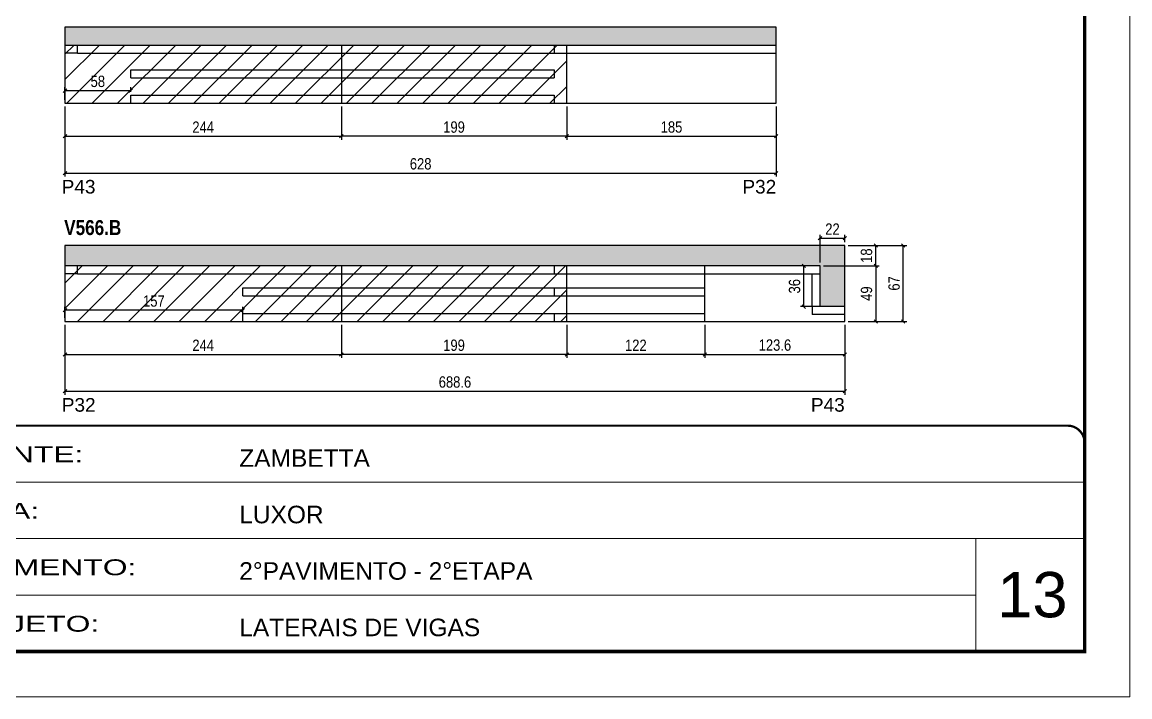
# Model space of a CAD drawing. Extents: x 3309 to 9563, y -2522 to 14608.
# Drawn here: x 3816 to 4794, y 10112 to 10707 of the extents above; entities that cross this region are included whole.
import ezdxf

# ---------------------------------------------------------------- set-up
doc = ezdxf.new("R2010")
doc.units = 0
doc.linetypes.add('CONTINUO', pattern=[0])
doc.linetypes.add('DASHED', pattern=[0.75, 0.5, -0.25])
for name, color, linetype in [('5', 5, 'Continuous'), ('COTA', 241, 'Continuous'), ('NOMENCLATURA', 7, 'Continuous'), ('Painéis', 200, 'Continuous'), ('SARR_2.2x7', 40, 'Continuous')]:
    doc.layers.add(name, color=color, linetype=linetype)
for name, color, linetype, lineweight in [('CARIMBO', 255, 'Continuous', 9), ('Folhas', 255, 'Continuous', 9), ('Hachura', 251, 'Continuous', 9), ('SARRAFO DE PRESSAO', 251, 'DASHED', 9)]:
    doc.layers.add(name, color=color, linetype=linetype, lineweight=lineweight)
doc.styles.add('ARIAL', font='arial.ttf')
doc.styles.add('COTA TECNICA', font='techl___.ttf', dxfattribs={"height": 10})
doc.styles.get("Standard").update_dxf_attribs({"font": 'arial.ttf'})
doc.styles.add('TECNICA', font='techb___.ttf', dxfattribs={"height": 10})
doc.styles.add('Tecnologia', font='')
doc.styles.get('Tecnologia').set_extended_font_data('Forgotten Futurist')
doc.dimstyles.new('PAINEL', dxfattribs={"dimtxt": 10, "dimasz": 3, "dimexe": 3, "dimexo": 3, "dimgap": 3, "dimtad": 1, "dimdec": 1, "dimzin": 12, "dimdsep": 46, "dimtxsty": 'COTA TECNICA', "dimblk1": 'OBLIQUE', "dimblk2": 'OBLIQUE', "dimsah": 1, "dimcen": 0.9, "dimclrd": 4, "dimclre": 4, "dimclrt": 240, "dimadec": 1, "dimazin": 3, "dimtfac": 1, "dimtdec": 1, "dimtmove": 0, "dimatfit": 3, "dimfxl": 1, "dimtolj": 1, "dimtzin": 12, "dimarcsym": 0})

# ---------------------------------------------------------------- blocks, each defined once
blk = doc.blocks.new('9999999999')
at = {"color": 30, "linetype": 'CONTINUO'}
for p, q in [((98564.56, 34379.64), (99583.98, 34379.64)), ((98564.56, 34329.83), (99487.98, 34329.83)), ((99583.98, 34329.83), (99487.98, 34329.83)), ((99487.98, 34329.83), (99487.98, 34230.21)), ((98564.56, 34280.02), (99487.98, 34280.02))]:
    blk.add_line(p, q, dxfattribs=at)
at = {"color": 30, "linetype": 'CONTINUO', "const_width": 2}
blk.add_lwpolyline([(99583.98, 34230.21), (99583.98, 34414.45, 0.414214), (99568.98, 34429.45), (98228.98, 34429.45, 0.414214), (98213.98, 34414.45), (98213.98, 34245.21, 0.414214), (98228.98, 34230.21), (99583.98, 34230.21)], format="xyb", dxfattribs=at)
at = {"layer": 'Folhas'}
blk.add_lwpolyline([(98138.98, 34190.21), (99623.98, 34190.21), (99623.98, 35240.21), (98138.98, 35240.21)], close=True, dxfattribs=at)
at = {"layer": 'Folhas', "color": 30, "const_width": 3}
blk.add_lwpolyline([(98213.98, 34230.21), (99583.98, 34230.21), (99583.98, 35200.21), (98213.98, 35200.21)], close=True, dxfattribs=at)
at = {"color": 7, "linetype": 'Continuous', "ltscale": 5, "style": 'ARIAL'}
for s, height, p in [('ZAMBETTA', 15.483, (98837.68, 34393.13)), ('LUXOR', 15.483, (98837.68, 34343.32)), ('2°PAVIMENTO - 2°ETAPA', 15.4829, (98837.68, 34293.51)), ('LATERAIS DE VIGAS', 15.4829, (98837.68, 34243.7))]:
    blk.add_text(s, height=height, dxfattribs=at).set_placement(p)
at = {"layer": 'Folhas', "color": 7, "style": 'Tecnologia', "width": 1.5}
for s, p in [('CLIENTE:', (98573.65, 34397.17)), ('OBRA:', (98573.65, 34347.31)), ('PAVIMENTO:', (98573.65, 34297.5)), ('PROJETO:', (98573.65, 34247.69))]:
    blk.add_text(s, height=14, dxfattribs=at).set_placement(p)
blk = doc.blocks.new('_Oblique')
at = {"color": 0, "linetype": 'ByBlock', "lineweight": -2}
blk.add_line((-0.5, -0.5), (0.5, 0.5), dxfattribs=at)
blk = doc.blocks.new('*D1028')
at = {"layer": 'COTA', "color": 4, "lineweight": -2, "transparency": 16777216}
for p, q in [((3854.22, 10632.88), (3854.22, 10571.21)), ((4482.22, 10632.88), (4482.22, 10571.21)), ((3854.22, 10574.21), (4482.22, 10574.21))]:
    blk.add_line(p, q, dxfattribs=at)
at = {"layer": 'Defpoints', "color": 0, "transparency": 16777216}
for p in [(3854.22, 10635.88), (4482.22, 10635.88), (4482.22, 10574.21)]:
    blk.add_point(p, dxfattribs=at)
at = {"layer": 'COTA', "color": 4, "lineweight": -2, "transparency": 16777216, "xscale": 3, "yscale": 3, "zscale": 3, "rotation": 180}
blk.add_blockref('_Oblique', (3854.22, 10574.21), dxfattribs=at)
at = {"layer": 'COTA', "color": 4, "lineweight": -2, "transparency": 16777216, "xscale": 3, "yscale": 3, "zscale": 3}
blk.add_blockref('_Oblique', (4482.22, 10574.21), dxfattribs=at)
at = {"layer": 'COTA', "color": 240, "transparency": 16777216, "insert": (4168.22, 10582.33), "char_height": 10, "attachment_point": 5, "style": 'COTA TECNICA'}
blk.add_mtext('\\A1;628', dxfattribs=at)
blk = doc.blocks.new('*D1029')
at = {"layer": 'COTA', "color": 4, "lineweight": -2, "transparency": 16777216}
for p, q in [((3854.22, 10632.88), (3854.22, 10603.7)), ((4098.22, 10632.88), (4098.22, 10603.7)), ((3854.22, 10606.7), (4098.22, 10606.7))]:
    blk.add_line(p, q, dxfattribs=at)
at = {"layer": 'Defpoints', "color": 0, "transparency": 16777216}
for p in [(3854.22, 10635.88), (4098.22, 10635.88), (4098.22, 10606.7)]:
    blk.add_point(p, dxfattribs=at)
at = {"layer": 'COTA', "color": 4, "lineweight": -2, "transparency": 16777216, "xscale": 3, "yscale": 3, "zscale": 3, "rotation": 180}
blk.add_blockref('_Oblique', (3854.22, 10606.7), dxfattribs=at)
at = {"layer": 'COTA', "color": 4, "lineweight": -2, "transparency": 16777216, "xscale": 3, "yscale": 3, "zscale": 3}
blk.add_blockref('_Oblique', (4098.22, 10606.7), dxfattribs=at)
at = {"layer": 'COTA', "color": 240, "transparency": 16777216, "insert": (3976.22, 10614.77), "char_height": 10, "attachment_point": 5, "style": 'COTA TECNICA'}
blk.add_mtext('\\A1;244', dxfattribs=at)
blk = doc.blocks.new('*D1027')
at = {"layer": 'COTA', "color": 4, "lineweight": -2, "transparency": 16777216}
for p, q in [((4297.22, 10632.88), (4297.22, 10603.7)), ((4482.22, 10632.88), (4482.22, 10603.7)), ((4297.22, 10606.7), (4482.22, 10606.7))]:
    blk.add_line(p, q, dxfattribs=at)
at = {"layer": 'Defpoints', "color": 0, "transparency": 16777216}
for p in [(4297.22, 10635.88), (4482.22, 10635.88), (4482.22, 10606.7)]:
    blk.add_point(p, dxfattribs=at)
at = {"layer": 'COTA', "color": 4, "lineweight": -2, "transparency": 16777216, "xscale": 3, "yscale": 3, "zscale": 3, "rotation": 180}
blk.add_blockref('_Oblique', (4297.22, 10606.7), dxfattribs=at)
at = {"layer": 'COTA', "color": 4, "lineweight": -2, "transparency": 16777216, "xscale": 3, "yscale": 3, "zscale": 3}
blk.add_blockref('_Oblique', (4482.22, 10606.7), dxfattribs=at)
at = {"layer": 'COTA', "color": 240, "transparency": 16777216, "insert": (4389.72, 10614.83), "char_height": 10, "attachment_point": 5, "style": 'COTA TECNICA'}
blk.add_mtext('\\A1;185', dxfattribs=at)
blk = doc.blocks.new('*D1033')
at = {"layer": 'COTA', "color": 4, "lineweight": -2, "transparency": 16777216}
for p, q in [((3854.22, 10638.88), (3854.22, 10649.96)), ((3854.22, 10646.96), (3912.22, 10646.96)), ((3912.22, 10645.88), (3912.22, 10649.96))]:
    blk.add_line(p, q, dxfattribs=at)
at = {"layer": 'Defpoints', "color": 0, "transparency": 16777216}
for p in [(3912.22, 10646.96), (3912.22, 10642.88), (3854.22, 10635.88)]:
    blk.add_point(p, dxfattribs=at)
at = {"layer": 'COTA', "color": 4, "lineweight": -2, "transparency": 16777216, "xscale": 3, "yscale": 3, "zscale": 3, "rotation": 180}
blk.add_blockref('_Oblique', (3854.22, 10646.96), dxfattribs=at)
at = {"layer": 'COTA', "color": 4, "lineweight": -2, "transparency": 16777216, "xscale": 3, "yscale": 3, "zscale": 3}
blk.add_blockref('_Oblique', (3912.22, 10646.96), dxfattribs=at)
at = {"layer": 'COTA', "color": 240, "transparency": 16777216, "insert": (3883.22, 10655.09), "char_height": 10, "attachment_point": 5, "style": 'COTA TECNICA'}
blk.add_mtext('\\A1;58', dxfattribs=at)
blk = doc.blocks.new('*D1034')
at = {"layer": 'COTA', "color": 4, "lineweight": -2, "transparency": 16777216}
for p, q in [((4098.22, 10632.88), (4098.22, 10603.7)), ((4297.22, 10632.88), (4297.22, 10603.7)), ((4297.22, 10606.7), (4098.22, 10606.7))]:
    blk.add_line(p, q, dxfattribs=at)
at = {"layer": 'Defpoints', "color": 0, "transparency": 16777216}
for p in [(4098.22, 10635.88), (4297.22, 10635.88), (4098.22, 10606.7)]:
    blk.add_point(p, dxfattribs=at)
at = {"layer": 'COTA', "color": 4, "lineweight": -2, "transparency": 16777216, "xscale": 3, "yscale": 3, "zscale": 3, "rotation": 180}
blk.add_blockref('_Oblique', (4098.22, 10606.7), dxfattribs=at)
at = {"layer": 'COTA', "color": 4, "lineweight": -2, "transparency": 16777216, "xscale": 3, "yscale": 3, "zscale": 3}
blk.add_blockref('_Oblique', (4297.22, 10606.7), dxfattribs=at)
at = {"layer": 'COTA', "color": 240, "transparency": 16777216, "insert": (4197.72, 10614.79), "char_height": 10, "attachment_point": 5, "style": 'COTA TECNICA'}
blk.add_mtext('\\A1;199', dxfattribs=at)
blk = doc.blocks.new('*D1036')
at = {"layer": 'COTA', "color": 4, "lineweight": -2, "transparency": 16777216}
for p, q in [((3854.22, 10440.38), (3854.22, 10378.72)), ((4542.82, 10440.38), (4542.82, 10378.72)), ((3854.22, 10381.72), (4542.82, 10381.72))]:
    blk.add_line(p, q, dxfattribs=at)
at = {"layer": 'Defpoints', "color": 0, "transparency": 16777216}
for p in [(3854.22, 10443.38), (4542.82, 10443.38), (4542.82, 10381.72)]:
    blk.add_point(p, dxfattribs=at)
at = {"layer": 'COTA', "color": 4, "lineweight": -2, "transparency": 16777216, "xscale": 3, "yscale": 3, "zscale": 3, "rotation": 180}
blk.add_blockref('_Oblique', (3854.22, 10381.72), dxfattribs=at)
at = {"layer": 'COTA', "color": 4, "lineweight": -2, "transparency": 16777216, "xscale": 3, "yscale": 3, "zscale": 3}
blk.add_blockref('_Oblique', (4542.82, 10381.72), dxfattribs=at)
at = {"layer": 'COTA', "color": 240, "transparency": 16777216, "insert": (4198.52, 10389.84), "char_height": 10, "attachment_point": 5, "style": 'COTA TECNICA'}
blk.add_mtext('\\A1;688.6', dxfattribs=at)
blk = doc.blocks.new('*D1037')
at = {"layer": 'COTA', "color": 4, "lineweight": -2, "transparency": 16777216}
for p, q in [((3854.22, 10440.38), (3854.22, 10411.21)), ((4098.22, 10440.38), (4098.22, 10411.21)), ((3854.22, 10414.21), (4098.22, 10414.21))]:
    blk.add_line(p, q, dxfattribs=at)
at = {"layer": 'Defpoints', "color": 0, "transparency": 16777216}
for p in [(3854.22, 10443.38), (4098.22, 10443.38), (4098.22, 10414.21)]:
    blk.add_point(p, dxfattribs=at)
at = {"layer": 'COTA', "color": 4, "lineweight": -2, "transparency": 16777216, "xscale": 3, "yscale": 3, "zscale": 3, "rotation": 180}
blk.add_blockref('_Oblique', (3854.22, 10414.21), dxfattribs=at)
at = {"layer": 'COTA', "color": 4, "lineweight": -2, "transparency": 16777216, "xscale": 3, "yscale": 3, "zscale": 3}
blk.add_blockref('_Oblique', (4098.22, 10414.21), dxfattribs=at)
at = {"layer": 'COTA', "color": 240, "transparency": 16777216, "insert": (3976.22, 10422.28), "char_height": 10, "attachment_point": 5, "style": 'COTA TECNICA'}
blk.add_mtext('\\A1;244', dxfattribs=at)
blk = doc.blocks.new('*D1035')
at = {"layer": 'COTA', "color": 4, "lineweight": -2, "transparency": 16777216}
for p, q in [((4419.22, 10440.38), (4419.22, 10411.21)), ((4542.82, 10440.38), (4542.82, 10411.21)), ((4419.22, 10414.21), (4542.82, 10414.21))]:
    blk.add_line(p, q, dxfattribs=at)
at = {"layer": 'Defpoints', "color": 0, "transparency": 16777216}
for p in [(4419.22, 10443.38), (4542.82, 10443.38), (4542.82, 10414.21)]:
    blk.add_point(p, dxfattribs=at)
at = {"layer": 'COTA', "color": 4, "lineweight": -2, "transparency": 16777216, "xscale": 3, "yscale": 3, "zscale": 3, "rotation": 180}
blk.add_blockref('_Oblique', (4419.22, 10414.21), dxfattribs=at)
at = {"layer": 'COTA', "color": 4, "lineweight": -2, "transparency": 16777216, "xscale": 3, "yscale": 3, "zscale": 3}
blk.add_blockref('_Oblique', (4542.82, 10414.21), dxfattribs=at)
at = {"layer": 'COTA', "color": 240, "transparency": 16777216, "insert": (4481.02, 10422.43), "char_height": 10, "attachment_point": 5, "style": 'COTA TECNICA'}
blk.add_mtext('\\A1;123.6', dxfattribs=at)
blk = doc.blocks.new('*D1038')
at = {"layer": 'COTA', "color": 4, "lineweight": -2, "transparency": 16777216}
for p, q in [((4523.82, 10492.38), (4572.99, 10492.38)), ((4569.99, 10492.38), (4569.99, 10443.38)), ((4545.82, 10443.38), (4572.99, 10443.38))]:
    blk.add_line(p, q, dxfattribs=at)
at = {"layer": 'Defpoints', "color": 0, "transparency": 16777216}
for p in [(4520.82, 10492.38), (4542.82, 10443.38), (4569.99, 10443.38)]:
    blk.add_point(p, dxfattribs=at)
at = {"layer": 'COTA', "color": 4, "lineweight": -2, "transparency": 16777216, "xscale": 3, "yscale": 3, "zscale": 3}
for p, rotation in [((4569.99, 10492.38), 90), ((4569.99, 10443.38), 270)]:
    blk.add_blockref('_Oblique', p, dxfattribs=dict(at, rotation=rotation))
at = {"layer": 'COTA', "color": 240, "transparency": 16777216, "insert": (4561.89, 10467.88), "char_height": 10, "attachment_point": 5, "rotation": 90, "style": 'COTA TECNICA'}
blk.add_mtext('\\A1;49', dxfattribs=at)
blk = doc.blocks.new('*D1039')
at = {"layer": 'COTA', "color": 4, "lineweight": -2, "transparency": 16777216}
for p, q in [((4545.82, 10510.38), (4572.99, 10510.38)), ((4569.99, 10492.38), (4569.99, 10510.38)), ((4523.82, 10492.38), (4572.99, 10492.38))]:
    blk.add_line(p, q, dxfattribs=at)
at = {"layer": 'Defpoints', "color": 0, "transparency": 16777216}
for p in [(4542.82, 10510.38), (4569.99, 10510.38), (4520.82, 10492.38)]:
    blk.add_point(p, dxfattribs=at)
at = {"layer": 'COTA', "color": 4, "lineweight": -2, "transparency": 16777216, "xscale": 3, "yscale": 3, "zscale": 3}
for p, rotation in [((4569.99, 10510.38), 90), ((4569.99, 10492.38), 270)]:
    blk.add_blockref('_Oblique', p, dxfattribs=dict(at, rotation=rotation))
at = {"layer": 'COTA', "color": 240, "transparency": 16777216, "insert": (4561.9, 10501.38), "char_height": 10, "attachment_point": 5, "rotation": 90, "style": 'COTA TECNICA'}
blk.add_mtext('\\A1;18', dxfattribs=at)
blk = doc.blocks.new('*D1040')
at = {"layer": 'COTA', "color": 4, "lineweight": -2, "transparency": 16777216}
for p, q in [((4545.82, 10510.38), (4597.34, 10510.38)), ((4594.34, 10443.38), (4594.34, 10510.38)), ((4545.82, 10443.38), (4597.34, 10443.38))]:
    blk.add_line(p, q, dxfattribs=at)
at = {"layer": 'Defpoints', "color": 0, "transparency": 16777216}
for p in [(4542.82, 10510.38), (4594.34, 10510.38), (4542.82, 10443.38)]:
    blk.add_point(p, dxfattribs=at)
at = {"layer": 'COTA', "color": 4, "lineweight": -2, "transparency": 16777216, "xscale": 3, "yscale": 3, "zscale": 3}
for p, rotation in [((4594.34, 10510.38), 90), ((4594.34, 10443.38), 270)]:
    blk.add_blockref('_Oblique', p, dxfattribs=dict(at, rotation=rotation))
at = {"layer": 'COTA', "color": 240, "transparency": 16777216, "insert": (4586.24, 10476.88), "char_height": 10, "attachment_point": 5, "rotation": 90, "style": 'COTA TECNICA'}
blk.add_mtext('\\A1;67', dxfattribs=at)
blk = doc.blocks.new('*D1041')
at = {"layer": 'COTA', "color": 4, "lineweight": -2, "transparency": 16777216}
for p, q in [((4098.22, 10440.38), (4098.22, 10411.21)), ((4297.22, 10440.38), (4297.22, 10411.21)), ((4297.22, 10414.21), (4098.22, 10414.21))]:
    blk.add_line(p, q, dxfattribs=at)
at = {"layer": 'Defpoints', "color": 0, "transparency": 16777216}
for p in [(4098.22, 10443.38), (4297.22, 10443.38), (4098.22, 10414.21)]:
    blk.add_point(p, dxfattribs=at)
at = {"layer": 'COTA', "color": 4, "lineweight": -2, "transparency": 16777216, "xscale": 3, "yscale": 3, "zscale": 3, "rotation": 180}
blk.add_blockref('_Oblique', (4098.22, 10414.21), dxfattribs=at)
at = {"layer": 'COTA', "color": 4, "lineweight": -2, "transparency": 16777216, "xscale": 3, "yscale": 3, "zscale": 3}
blk.add_blockref('_Oblique', (4297.22, 10414.21), dxfattribs=at)
at = {"layer": 'COTA', "color": 240, "transparency": 16777216, "insert": (4197.72, 10422.29), "char_height": 10, "attachment_point": 5, "style": 'COTA TECNICA'}
blk.add_mtext('\\A1;199', dxfattribs=at)
blk = doc.blocks.new('*D1043')
at = {"layer": 'COTA', "color": 4, "lineweight": -2, "transparency": 16777216}
for p, q in [((4297.22, 10440.38), (4297.22, 10411.21)), ((4419.22, 10440.38), (4419.22, 10411.21)), ((4419.22, 10414.21), (4297.22, 10414.21))]:
    blk.add_line(p, q, dxfattribs=at)
at = {"layer": 'Defpoints', "color": 0, "transparency": 16777216}
for p in [(4297.22, 10443.38), (4419.22, 10443.38), (4297.22, 10414.21)]:
    blk.add_point(p, dxfattribs=at)
at = {"layer": 'COTA', "color": 4, "lineweight": -2, "transparency": 16777216, "xscale": 3, "yscale": 3, "zscale": 3, "rotation": 180}
blk.add_blockref('_Oblique', (4297.22, 10414.21), dxfattribs=at)
at = {"layer": 'COTA', "color": 4, "lineweight": -2, "transparency": 16777216, "xscale": 3, "yscale": 3, "zscale": 3}
blk.add_blockref('_Oblique', (4419.22, 10414.21), dxfattribs=at)
at = {"layer": 'COTA', "color": 240, "transparency": 16777216, "insert": (4358.22, 10422.26), "char_height": 10, "attachment_point": 5, "style": 'COTA TECNICA'}
blk.add_mtext('\\A1;122', dxfattribs=at)
blk = doc.blocks.new('*D1044')
at = {"layer": 'COTA', "color": 4, "lineweight": -2, "transparency": 16777216}
for p, q in [((3854.22, 10446.38), (3854.22, 10456.18)), ((4011.22, 10446.38), (4011.22, 10456.18)), ((4011.22, 10453.18), (3854.22, 10453.18))]:
    blk.add_line(p, q, dxfattribs=at)
at = {"layer": 'Defpoints', "color": 0, "transparency": 16777216}
for p in [(3854.22, 10453.18), (3854.22, 10443.38), (4011.22, 10443.38)]:
    blk.add_point(p, dxfattribs=at)
at = {"layer": 'COTA', "color": 4, "lineweight": -2, "transparency": 16777216, "xscale": 3, "yscale": 3, "zscale": 3, "rotation": 180}
blk.add_blockref('_Oblique', (3854.22, 10453.18), dxfattribs=at)
at = {"layer": 'COTA', "color": 4, "lineweight": -2, "transparency": 16777216, "xscale": 3, "yscale": 3, "zscale": 3}
blk.add_blockref('_Oblique', (4011.22, 10453.18), dxfattribs=at)
at = {"layer": 'COTA', "color": 240, "transparency": 16777216, "insert": (3932.72, 10461.29), "char_height": 10, "attachment_point": 5, "style": 'COTA TECNICA'}
blk.add_mtext('\\A1;157', dxfattribs=at)
blk = doc.blocks.new('*D1045')
at = {"layer": 'COTA', "color": 4, "lineweight": -2, "transparency": 16777216}
for p, q in [((4517.82, 10492.38), (4503.59, 10492.38)), ((4506.59, 10456.38), (4506.59, 10492.38)), ((4517.82, 10456.38), (4503.59, 10456.38))]:
    blk.add_line(p, q, dxfattribs=at)
at = {"layer": 'Defpoints', "color": 0, "transparency": 16777216}
for p in [(4506.59, 10492.38), (4520.82, 10492.38), (4520.82, 10456.38)]:
    blk.add_point(p, dxfattribs=at)
at = {"layer": 'COTA', "color": 4, "lineweight": -2, "transparency": 16777216, "xscale": 3, "yscale": 3, "zscale": 3}
for p, rotation in [((4506.59, 10492.38), 90), ((4506.59, 10456.38), 270)]:
    blk.add_blockref('_Oblique', p, dxfattribs=dict(at, rotation=rotation))
at = {"layer": 'COTA', "color": 240, "transparency": 16777216, "insert": (4498.37, 10474.38), "char_height": 10, "attachment_point": 5, "rotation": 90, "style": 'COTA TECNICA'}
blk.add_mtext('\\A1;36', dxfattribs=at)
blk = doc.blocks.new('*D1046')
at = {"layer": 'COTA', "color": 4, "lineweight": -2, "transparency": 16777216}
for p, q in [((4520.82, 10495.38), (4520.82, 10519.8)), ((4520.82, 10516.8), (4542.82, 10516.8)), ((4542.82, 10513.38), (4542.82, 10519.8))]:
    blk.add_line(p, q, dxfattribs=at)
at = {"layer": 'Defpoints', "color": 0, "transparency": 16777216}
for p in [(4542.82, 10516.8), (4542.82, 10510.38), (4520.82, 10492.38)]:
    blk.add_point(p, dxfattribs=at)
at = {"layer": 'COTA', "color": 4, "lineweight": -2, "transparency": 16777216, "xscale": 3, "yscale": 3, "zscale": 3, "rotation": 180}
blk.add_blockref('_Oblique', (4520.82, 10516.8), dxfattribs=at)
at = {"layer": 'COTA', "color": 4, "lineweight": -2, "transparency": 16777216, "xscale": 3, "yscale": 3, "zscale": 3}
blk.add_blockref('_Oblique', (4542.82, 10516.8), dxfattribs=at)
at = {"layer": 'COTA', "color": 240, "transparency": 16777216, "insert": (4531.82, 10524.8), "char_height": 10, "attachment_point": 5, "style": 'COTA TECNICA'}
blk.add_mtext('\\A1;22', dxfattribs=at)

msp = doc.modelspace()

# ---------------------------------------------------------------- hatches: boundary and pattern name
at = {"layer": 'COTA'}
h = msp.add_hatch(dxfattribs=at)
h.set_pattern_fill('AR-CONC', color=256, scale=0.03)
h.set_pattern_definition([(50, (-2904.7056, -166.7846), (5.46554, -0.4781726), [0.5715, -6.2865]), (355, (-2904.7056, -166.7846), (-1.0573026, 5.7317054), [0.4572, -5.0292175]), (100.451445, (-2904.25, -166.8244), (4.4082374, 5.2535326), [0.4857003, -5.3427073]), (46.1842, (-2904.7056, -165.2606), (8.1323712, -1.26127), [0.85725, -9.42975]), (96.63556, (-2904.028, -165.366), (7.122124, 7.4227837), [0.7285507, -8.014068]), (351.18415, (-2904.7056, -165.261), (7.122124, 7.422784), [0.685799, -7.543792]), (21, (-2903.9436, -165.6416), (4.5484317, -3.067956), [0.5715, -6.2865]), (326, (-2903.9436, -165.6416), (1.8540609, 5.525639), [0.4572, -5.0292]), (71.451445, (-2903.5645, -165.897), (6.4024926, 2.457683), [0.4857003, -5.3426981]), (37.5, (-2904.7056, -166.7846), (0.0926581, 2.53665117), [0, -4.96824, 0, -5.1054, 0, -5.04825]), (7.5, (-2904.7056, -166.7846), (2.0045899, 3.00541724), [0, -2.91084, 0, -4.85394, 0, -1.92405]), (327.5, (-2906.4048, -166.7846), (4.06771786, -0.17186232), [0, -1.905, 0, -5.9436, 0, -7.8867]), (317.5, (-2907.167, -166.7846), (4.4438754, 0.7627947), [0, -2.4765, 0, -3.94716, 0, -5.6007])])
h.paths.add_polyline_path([(4482.22, 10686.88), (4482.22, 10702.88), (3854.22, 10702.88), (3854.22, 10686.88)])
h = msp.add_hatch(dxfattribs=at)
h.set_pattern_fill('AR-CONC', color=256, scale=0.03)
h.set_pattern_definition([(50, (0, -383.2728), (5.46554, -0.4781726), [0.5715, -6.2865]), (355, (0, -383.273), (-1.0573026, 5.7317054), [0.4572, -5.0292175]), (100.451445, (0.4555, -383.3126), (4.4082374, 5.2535326), [0.4857003, -5.3427073]), (46.1842, (0, -381.749), (8.1323712, -1.26127), [0.85725, -9.42975]), (96.63556, (0.678, -381.854), (7.122124, 7.422784), [0.7285507, -8.014068]), (351.18415, (0, -381.749), (7.122124, 7.422784), [0.685799, -7.543792]), (21, (0.762, -382.1298), (4.5484317, -3.067956), [0.5715, -6.2865]), (326, (0.762, -382.13), (1.8540609, 5.525639), [0.4572, -5.0292]), (71.451445, (1.141, -382.3854), (6.4024926, 2.457683), [0.4857003, -5.342698]), (37.5, (0, -383.2728), (0.0926581, 2.53665117), [0, -4.96824, 0, -5.1054, 0, -5.04825]), (7.5, (0, -383.2728), (2.0045899, 3.00541724), [0, -2.91084, 0, -4.85394, 0, -1.92405]), (327.5, (-1.6993, -383.2728), (4.06771786, -0.17186232), [0, -1.905, 0, -5.9436, 0, -7.8867]), (317.5, (-2.4613, -383.2728), (4.4438754, 0.7627947), [0, -2.4765, 0, -3.94716, 0, -5.6007])])
h.paths.add_polyline_path([(4520.82, 10492.38), (4520.82, 10456.38), (4542.82, 10456.38), (4542.82, 10510.38), (3854.22, 10510.38), (3854.22, 10492.38)])
at = {"layer": 'Hachura', "linetype": 'ByBlock'}
h = msp.add_hatch(dxfattribs=at)
h.set_pattern_fill('ANSI31', color=256, scale=5)
h.paths.add_polyline_path([(4098.22, 10686.88), (3854.22, 10686.88), (3854.22, 10635.88), (4098.22, 10635.88)])
h.paths.add_polyline_path([(4297.22, 10686.88), (4098.22, 10686.88), (4098.22, 10635.88), (4297.22, 10635.88)])
h.paths.add_polyline_path([(4297.22, 10492.38), (4098.22, 10492.38), (4098.22, 10443.38), (4297.22, 10443.38)])
h.paths.add_polyline_path([(4098.22, 10492.38), (3854.22, 10492.38), (3854.22, 10443.38), (4098.22, 10443.38)])

# ---------------------------------------------------------------- linework, layer by layer
at = {"layer": 'COTA'}
for p, q in [((4482.22, 10702.88), (3854.22, 10702.88)), ((3854.22, 10702.88), (3854.22, 10686.88)), ((4482.22, 10686.88), (4482.22, 10702.88)), ((4286.22, 10686.88), (4286.22, 10679.88)), ((4286.22, 10665.38), (4286.22, 10658.38)), ((4286.22, 10642.88), (4286.22, 10635.88)), ((4542.82, 10510.38), (3854.22, 10510.38)), ((3854.22, 10510.38), (3854.22, 10492.38)), ((4542.82, 10456.38), (4542.82, 10510.38)), ((4286.22, 10492.38), (4286.22, 10485.38)), ((4286.22, 10472.88), (4286.22, 10465.88)), ((4520.82, 10456.38), (4513.82, 10456.38)), ((4513.82, 10456.38), (4513.82, 10449.38)), ((4286.22, 10450.38), (4286.22, 10443.38))]:
    msp.add_line(p, q, dxfattribs=at)
at = {"layer": 'Painéis', "linetype": 'ByBlock'}
for p, q in [((4482.22, 10686.88), (3854.22, 10686.88)), ((3854.22, 10686.88), (3854.22, 10635.88)), ((4098.22, 10686.88), (4098.22, 10635.88)), ((4297.22, 10635.88), (4297.22, 10686.88)), ((4482.22, 10635.88), (4482.22, 10686.88)), ((3854.22, 10635.88), (4482.22, 10635.88)), ((4520.82, 10492.38), (3854.22, 10492.38)), ((3854.22, 10492.38), (3854.22, 10443.38)), ((4098.22, 10492.38), (4098.22, 10443.38)), ((4297.22, 10443.38), (4297.22, 10492.38)), ((4419.22, 10443.38), (4419.22, 10492.38)), ((4520.82, 10456.38), (4520.82, 10492.38)), ((4542.82, 10456.38), (4520.82, 10456.38)), ((4542.82, 10443.38), (4542.82, 10456.38)), ((3854.22, 10443.38), (4542.82, 10443.38))]:
    msp.add_line(p, q, dxfattribs=at)
at = {"layer": 'SARR_2.2x7', "linetype": 'Continuous'}
for p, q in [((3865.22, 10679.88), (3854.22, 10679.88)), ((3865.22, 10679.88), (3865.22, 10686.88)), ((3865.22, 10679.88), (4098.22, 10679.88)), ((4098.22, 10679.88), (4286.22, 10679.88)), ((4286.22, 10679.88), (4297.22, 10679.88)), ((4297.22, 10679.88), (4482.22, 10679.88)), ((3912.22, 10658.38), (3912.22, 10665.38)), ((3912.22, 10665.38), (4098.22, 10665.38)), ((4098.22, 10665.38), (4286.22, 10665.38)), ((3912.22, 10658.38), (4098.22, 10658.38)), ((4098.22, 10658.38), (4286.22, 10658.38)), ((3912.22, 10635.88), (3912.22, 10642.88)), ((3912.22, 10642.88), (4098.22, 10642.88)), ((4098.22, 10642.88), (4286.22, 10642.88)), ((3865.22, 10485.38), (3854.22, 10485.38)), ((3865.22, 10485.38), (3865.22, 10492.38)), ((3865.22, 10485.38), (4098.22, 10485.38)), ((4098.22, 10485.38), (4286.22, 10485.38)), ((4286.22, 10485.38), (4297.22, 10485.38)), ((4297.22, 10485.38), (4419.22, 10485.38)), ((4419.22, 10485.38), (4520.82, 10485.38)), ((4513.82, 10456.38), (4513.82, 10485.38)), ((4011.22, 10465.88), (4011.22, 10472.88)), ((4011.22, 10472.88), (4098.22, 10472.88)), ((4011.22, 10465.88), (4098.22, 10465.88)), ((4098.22, 10472.88), (4286.22, 10472.88)), ((4098.22, 10465.88), (4286.22, 10465.88)), ((4286.22, 10472.88), (4297.22, 10472.88)), ((4286.22, 10465.88), (4297.22, 10465.88)), ((4297.22, 10472.88), (4419.22, 10472.88)), ((4297.22, 10465.88), (4419.22, 10465.88)), ((4011.22, 10443.38), (4011.22, 10450.38)), ((4011.22, 10450.38), (4098.22, 10450.38)), ((4098.22, 10450.38), (4286.22, 10450.38)), ((4286.22, 10450.38), (4297.22, 10450.38)), ((4297.22, 10450.38), (4419.22, 10450.38)), ((4542.82, 10449.38), (4513.82, 10449.38))]:
    msp.add_line(p, q, dxfattribs=at)

# ---------------------------------------------------------------- block references
at = {"layer": 'SARRAFO DE PRESSAO', "color": 6, "linetype": 'ByBlock'}
msp.add_blockref('9999999999', (-94829.61, -24078.07), dxfattribs=at)

# ---------------------------------------------------------------- texts
at = {"layer": '5', "linetype": 'Continuous'}
for s, p in [('P43', (3851.31, 10556.2)), ('P32', (4452.33, 10556.2)), ('P32', (3851.43, 10363.71)), ('P43', (4512.81, 10363.71))]:
    msp.add_text(s, height=12, rotation=359.99996, dxfattribs=at).set_placement(p)
at = {"layer": 'CARIMBO', "style": 'ARIAL'}
msp.add_text('13', height=40, dxfattribs=at).set_placement((4677.23, 10182.28))
at = {"layer": 'NOMENCLATURA', "style": 'TECNICA'}
msp.add_text('V566.B', height=13.2, dxfattribs=at).set_placement((3853.51, 10519.57))

# ---------------------------------------------------------------- dimensions: what is measured, and where the dimension line sits
at = {"layer": 'COTA'}
for base, p1, p2, angle, picture, middle in [((3912.22, 10646.96), (3854.22, 10635.88), (3912.22, 10642.88), 180, '*D1033', (3883.22, 10655.09)), ((4482.22, 10574.21), (3854.22, 10635.88), (4482.22, 10635.88), 180, '*D1028', (4168.22, 10582.33)), ((4098.22, 10606.7), (3854.22, 10635.88), (4098.22, 10635.88), 0, '*D1029', (3976.22, 10614.77)), ((4098.22, 10606.7), (4297.22, 10635.88), (4098.22, 10635.88), 180, '*D1034', (4197.72, 10614.79)), ((4569.99, 10510.38), (4520.82, 10492.38), (4542.82, 10510.38), 90, '*D1039', (4561.9, 10501.38)), ((4594.34, 10510.38), (4542.82, 10443.38), (4542.82, 10510.38), 90, '*D1040', (4586.24, 10476.88)), ((4506.59, 10492.38), (4520.82, 10456.38), (4520.82, 10492.38), 90, '*D1045', (4498.37, 10474.38)), ((4569.99, 10443.38), (4520.82, 10492.38), (4542.82, 10443.38), 90, '*D1038', (4561.89, 10467.88)), ((3854.22, 10453.18), (4011.22, 10443.38), (3854.22, 10443.38), 180, '*D1044', (3932.72, 10461.29)), ((4542.82, 10381.72), (3854.22, 10443.38), (4542.82, 10443.38), 180, '*D1036', (4198.52, 10389.84)), ((4098.22, 10414.21), (3854.22, 10443.38), (4098.22, 10443.38), 0, '*D1037', (3976.22, 10422.28)), ((4098.22, 10414.21), (4297.22, 10443.38), (4098.22, 10443.38), 180, '*D1041', (4197.72, 10422.29)), ((4297.22, 10414.21), (4419.22, 10443.38), (4297.22, 10443.38), 180, '*D1043', (4358.22, 10422.26))]:
    dim = msp.add_linear_dim(base=base, p1=p1, p2=p2, angle=angle, dimstyle='PAINEL', dxfattribs=at)
    dim.commit()
    dim.dimension.update_dxf_attribs({"geometry": picture, "text_midpoint": middle})
for base, p1, p2, picture, middle in [((4482.22, 10606.7), (4297.22, 10635.88), (4482.22, 10635.88), '*D1027', (4389.72, 10614.83)), ((4542.82, 10414.21), (4419.22, 10443.38), (4542.82, 10443.38), '*D1035', (4481.02, 10422.43))]:
    dim = msp.add_linear_dim(base=base, p1=p1, p2=p2, angle=0, dimstyle='PAINEL', override={"dimtmove": 1}, dxfattribs=at)
    dim.commit()
    dim.dimension.update_dxf_attribs({"geometry": picture, "text_midpoint": middle})
dim = msp.add_linear_dim(base=(4542.82, 10516.8), p1=(4520.82, 10492.38), p2=(4542.82, 10510.38), dimstyle='PAINEL', dxfattribs=at)
dim.commit()
dim.dimension.update_dxf_attribs({"geometry": '*D1046', "text_midpoint": (4531.82, 10524.8)})

doc.saveas('drawing.dxf')
